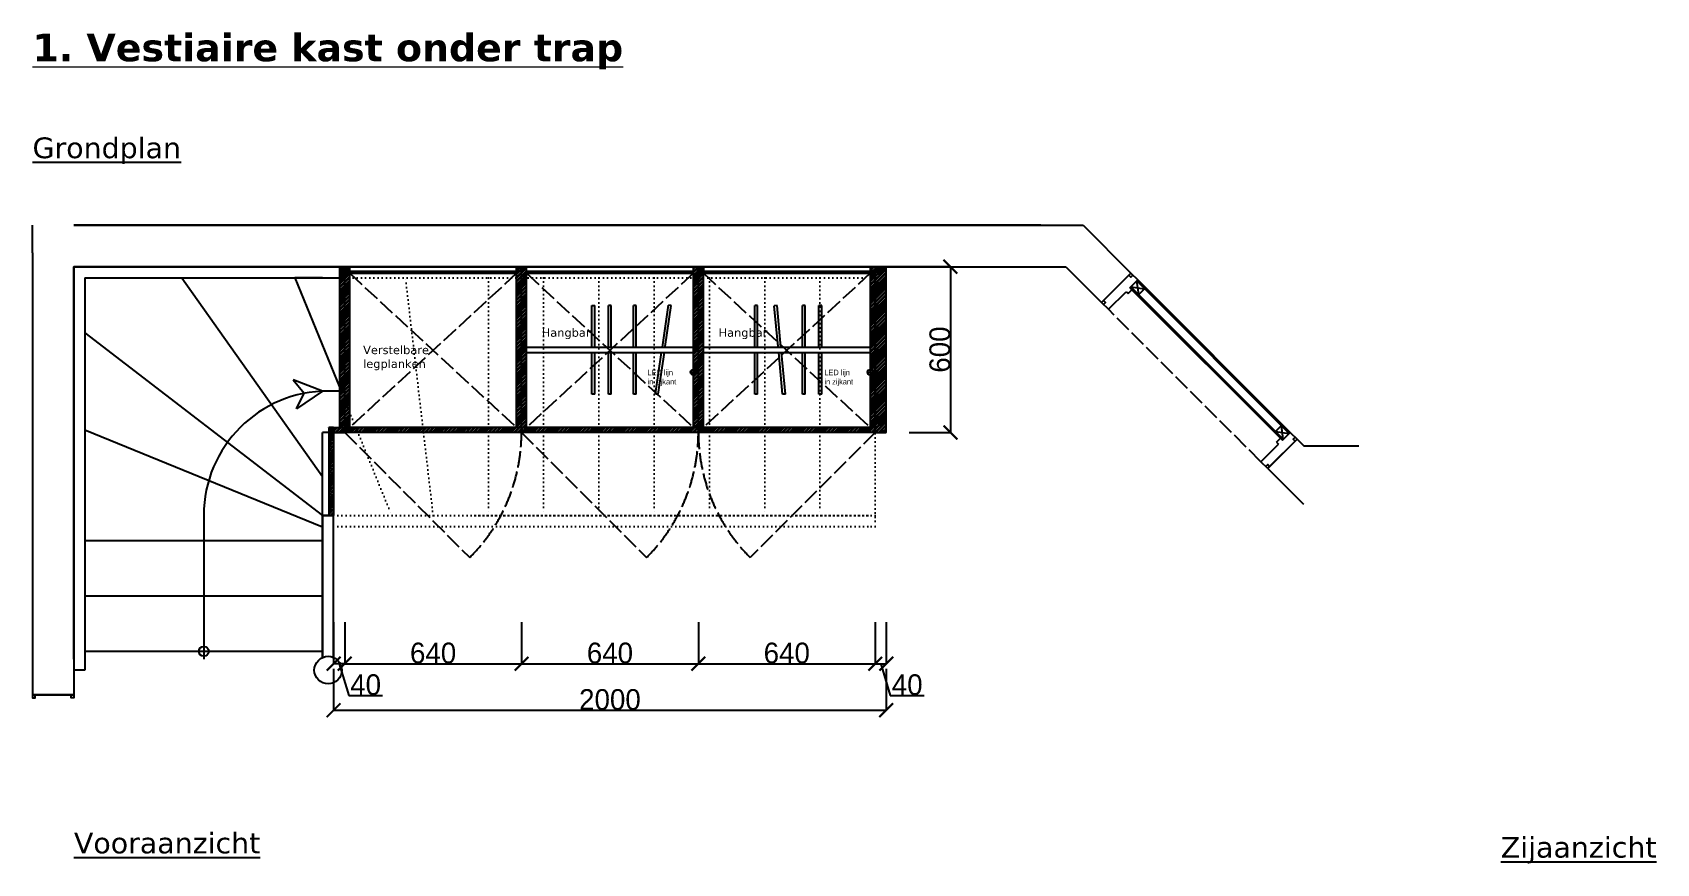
# Model space of a CAD drawing. Header units: millimetres. Extents: x -153917 to -31303, y -39726 to 31262.
# Drawn here: x -85026 to -79148, y -17965 to -14958 of the extents above; entities that cross this region are included whole.
import ezdxf

# ---------------------------------------------------------------- set-up
doc = ezdxf.new("R2010")
doc.units = ezdxf.units.MM
doc.header["$LTSCALE"] = 5
doc.linetypes.add('ACAD_ISO02W100', pattern=[15, 12, -3])
doc.linetypes.add('ACAD_ISO07W100', pattern=[3, 0, -3])
for name, color, linetype in [('Bemating', 1, 'Continuous'), ('Deuren', 8, 'Continuous'), ('invulling muren', 252, 'Continuous'), ('Meubel', 8, 'Continuous'), ('Meubels', 8, 'Continuous'), ('muren', 7, 'Continuous'), ('Tekst', 7, 'Continuous'), ('trap', 8, 'Continuous'), ('Verlichting', 1, 'Continuous')]:
    doc.layers.add(name, color=color, linetype=linetype)
doc.layers.add('Nummering schrijnwerkerij', color=80, linetype='Continuous', lineweight=0)
doc.styles.add('Geneva', font='')
doc.styles.get('Geneva').set_extended_font_data('Geneva')
doc.dimstyles.new('ISO-25', dxfattribs={"dimtxt": 100, "dimasz": 25, "dimexe": 1.25, "dimexo": 0.625, "dimtad": 1, "dimtxsty": 'Standard', "dimblk": 'ARCHTICK', "dimcen": 2.5, "dimse1": 1, "dimse2": 1, "dimadec": 0, "dimazin": 0, "dimtfac": 1, "dimtmove": 0, "dimatfit": 3, "dimfxl": 1, "dimarcsym": 0})

# ---------------------------------------------------------------- blocks, each defined once
blk = doc.blocks.new('_ArchTick')
at = {"color": 0, "linetype": 'ByBlock', "const_width": 0.15}
blk.add_lwpolyline([(-0.5, -0.5), (0.5, 0.5)], dxfattribs=at)
blk = doc.blocks.new('*D658')
at = {"layer": 'Bemating', "color": 0, "lineweight": -2, "transparency": 16777216}
for p, q in [((-81853.4, -15805.6), (-81702.1, -15805.6)), ((-81703.4, -15805.6), (-81703.4, -16405.6)), ((-81853.4, -16405.6), (-81702.1, -16405.6))]:
    blk.add_line(p, q, dxfattribs=at)
at = {"layer": 'Defpoints', "color": 0, "transparency": 16777216}
for p in [(-82068.3, -15805.6), (-82068.3, -16405.6), (-81703.4, -16405.6)]:
    blk.add_point(p, dxfattribs=at)
at = {"layer": 'Bemating', "color": 0, "lineweight": -2, "transparency": 16777216, "xscale": 50, "yscale": 50, "zscale": 50}
for p, rotation in [((-81703.4, -15805.6), 90), ((-81703.4, -16405.6), 270)]:
    blk.add_blockref('_ArchTick', p, dxfattribs=dict(at, rotation=rotation))
at = {"layer": 'Bemating', "color": 0, "transparency": 16777216, "insert": (-81741.5, -16105.6), "char_height": 75, "attachment_point": 5, "rotation": 90, "style": 'Geneva'}
blk.add_mtext('600', dxfattribs=at)
blk = doc.blocks.new('*D659')
at = {"layer": 'Bemating', "color": 0, "lineweight": -2, "transparency": 16777216}
for p, q in [((-83935.8, -17260.6), (-83935.8, -17411.8)), ((-81935.8, -17260.6), (-81935.8, -17411.8)), ((-83935.8, -17410.6), (-81935.8, -17410.6))]:
    blk.add_line(p, q, dxfattribs=at)
at = {"layer": 'Defpoints', "color": 0, "transparency": 16777216}
for p in [(-83935.8, -16405.6), (-81935.8, -16405.6), (-81935.8, -17410.6)]:
    blk.add_point(p, dxfattribs=at)
at = {"layer": 'Bemating', "color": 0, "lineweight": -2, "transparency": 16777216, "xscale": 50, "yscale": 50, "zscale": 50, "rotation": 180}
blk.add_blockref('_ArchTick', (-83935.8, -17410.6), dxfattribs=at)
at = {"layer": 'Bemating', "color": 0, "lineweight": -2, "transparency": 16777216, "xscale": 50, "yscale": 50, "zscale": 50}
blk.add_blockref('_ArchTick', (-81935.8, -17410.6), dxfattribs=at)
at = {"layer": 'Bemating', "color": 0, "transparency": 16777216, "insert": (-82935.8, -17372.5), "char_height": 75, "attachment_point": 5, "style": 'Geneva'}
blk.add_mtext('2000', dxfattribs=at)
blk = doc.blocks.new('*D660')
at = {"layer": 'Bemating', "color": 0, "lineweight": -2, "transparency": 16777216}
for p, q in [((-83895.8, -17092.3), (-83895.8, -17243.5)), ((-83255.8, -17092.3), (-83255.8, -17243.5)), ((-83895.8, -17242.3), (-83255.8, -17242.3))]:
    blk.add_line(p, q, dxfattribs=at)
at = {"layer": 'Defpoints', "color": 0, "transparency": 16777216}
for p in [(-83895.8, -16405.6), (-83255.8, -16405.6), (-83255.8, -17242.3)]:
    blk.add_point(p, dxfattribs=at)
at = {"layer": 'Bemating', "color": 0, "lineweight": -2, "transparency": 16777216, "xscale": 50, "yscale": 50, "zscale": 50, "rotation": 180}
blk.add_blockref('_ArchTick', (-83895.8, -17242.3), dxfattribs=at)
at = {"layer": 'Bemating', "color": 0, "lineweight": -2, "transparency": 16777216, "xscale": 50, "yscale": 50, "zscale": 50}
blk.add_blockref('_ArchTick', (-83255.8, -17242.3), dxfattribs=at)
at = {"layer": 'Bemating', "color": 0, "transparency": 16777216, "insert": (-83575.8, -17204.1), "char_height": 75, "attachment_point": 5, "style": 'Geneva'}
blk.add_mtext('640', dxfattribs=at)
blk = doc.blocks.new('*D661')
at = {"layer": 'Bemating', "color": 0, "lineweight": -2, "transparency": 16777216}
for p, q in [((-83255.8, -17092.3), (-83255.8, -17243.5)), ((-82615.8, -17092.3), (-82615.8, -17243.5)), ((-83255.8, -17242.3), (-82615.8, -17242.3))]:
    blk.add_line(p, q, dxfattribs=at)
at = {"layer": 'Defpoints', "color": 0, "transparency": 16777216}
for p in [(-83255.8, -16405.6), (-82615.8, -16405.6), (-82615.8, -17242.3)]:
    blk.add_point(p, dxfattribs=at)
at = {"layer": 'Bemating', "color": 0, "lineweight": -2, "transparency": 16777216, "xscale": 50, "yscale": 50, "zscale": 50, "rotation": 180}
blk.add_blockref('_ArchTick', (-83255.8, -17242.3), dxfattribs=at)
at = {"layer": 'Bemating', "color": 0, "lineweight": -2, "transparency": 16777216, "xscale": 50, "yscale": 50, "zscale": 50}
blk.add_blockref('_ArchTick', (-82615.8, -17242.3), dxfattribs=at)
at = {"layer": 'Bemating', "color": 0, "transparency": 16777216, "insert": (-82935.8, -17204.1), "char_height": 75, "attachment_point": 5, "style": 'Geneva'}
blk.add_mtext('640', dxfattribs=at)
blk = doc.blocks.new('*D662')
at = {"layer": 'Bemating', "color": 0, "lineweight": -2, "transparency": 16777216}
for p, q in [((-82615.8, -17092.3), (-82615.8, -17243.5)), ((-81975.8, -17092.3), (-81975.8, -17243.5)), ((-82615.8, -17242.3), (-81975.8, -17242.3))]:
    blk.add_line(p, q, dxfattribs=at)
at = {"layer": 'Defpoints', "color": 0, "transparency": 16777216}
for p in [(-82615.8, -16405.6), (-81975.8, -16405.6), (-81975.8, -17242.3)]:
    blk.add_point(p, dxfattribs=at)
at = {"layer": 'Bemating', "color": 0, "lineweight": -2, "transparency": 16777216, "xscale": 50, "yscale": 50, "zscale": 50, "rotation": 180}
blk.add_blockref('_ArchTick', (-82615.8, -17242.3), dxfattribs=at)
at = {"layer": 'Bemating', "color": 0, "lineweight": -2, "transparency": 16777216, "xscale": 50, "yscale": 50, "zscale": 50}
blk.add_blockref('_ArchTick', (-81975.8, -17242.3), dxfattribs=at)
at = {"layer": 'Bemating', "color": 0, "transparency": 16777216, "insert": (-82295.8, -17204.1), "char_height": 75, "attachment_point": 5, "style": 'Geneva'}
blk.add_mtext('640', dxfattribs=at)
blk = doc.blocks.new('*D663')
at = {"layer": 'Bemating', "color": 0, "lineweight": -2, "transparency": 16777216}
for p, q in [((-81975.8, -17092.3), (-81975.8, -17243.5)), ((-81935.8, -17092.3), (-81935.8, -17243.5)), ((-81975.8, -17242.3), (-81935.8, -17242.3)), ((-81955.8, -17242.3), (-81921.4, -17357)), ((-81921.4, -17357), (-81798.7, -17357))]:
    blk.add_line(p, q, dxfattribs=at)
at = {"layer": 'Defpoints', "color": 0, "transparency": 16777216}
for p in [(-81975.8, -16405.6), (-81935.8, -16405.6), (-81935.8, -17242.3)]:
    blk.add_point(p, dxfattribs=at)
at = {"layer": 'Bemating', "color": 0, "lineweight": -2, "transparency": 16777216, "xscale": 50, "yscale": 50, "zscale": 50, "rotation": 180}
blk.add_blockref('_ArchTick', (-81975.8, -17242.3), dxfattribs=at)
at = {"layer": 'Bemating', "color": 0, "lineweight": -2, "transparency": 16777216, "xscale": 50, "yscale": 50, "zscale": 50}
blk.add_blockref('_ArchTick', (-81935.8, -17242.3), dxfattribs=at)
at = {"layer": 'Bemating', "color": 0, "transparency": 16777216, "insert": (-81860, -17318.8), "char_height": 75, "attachment_point": 5, "style": 'Geneva'}
blk.add_mtext('40', dxfattribs=at)
blk = doc.blocks.new('*D664')
at = {"layer": 'Bemating', "color": 0, "lineweight": -2, "transparency": 16777216}
for p, q in [((-83935.8, -17092.3), (-83935.8, -17243.5)), ((-83895.8, -17092.3), (-83895.8, -17243.5)), ((-83895.8, -17242.3), (-83935.8, -17242.3)), ((-83915.8, -17242.3), (-83881.4, -17357)), ((-83881.4, -17357), (-83758.7, -17357))]:
    blk.add_line(p, q, dxfattribs=at)
at = {"layer": 'Defpoints', "color": 0, "transparency": 16777216}
for p in [(-83935.8, -16405.6), (-83895.8, -16405.6), (-83935.8, -17242.3)]:
    blk.add_point(p, dxfattribs=at)
at = {"layer": 'Bemating', "color": 0, "lineweight": -2, "transparency": 16777216, "xscale": 50, "yscale": 50, "zscale": 50, "rotation": 180}
blk.add_blockref('_ArchTick', (-83935.8, -17242.3), dxfattribs=at)
at = {"layer": 'Bemating', "color": 0, "lineweight": -2, "transparency": 16777216, "xscale": 50, "yscale": 50, "zscale": 50}
blk.add_blockref('_ArchTick', (-83895.8, -17242.3), dxfattribs=at)
at = {"layer": 'Bemating', "color": 0, "transparency": 16777216, "insert": (-83820, -17318.8), "char_height": 75, "attachment_point": 5, "style": 'Geneva'}
blk.add_mtext('40', dxfattribs=at)

msp = doc.modelspace()

# ---------------------------------------------------------------- hatches: boundary and pattern name
at = {"layer": 'invulling muren', "transparency": 33554687}
h = msp.add_hatch(dxfattribs=at)
h.set_pattern_fill('ANSI32', color=256)
h.set_pattern_definition([(45, (-2247.531, 3e-11), (-6.7351921, 6.7351921), []), (45, (-2243.041, 3e-11), (-6.7351921, 6.7351921), [])])
h.paths.add_polyline_path([(-83935.761, -16405.61), (-83953.761, -16387.61), (-83953.761, -16705.61), (-83935.761, -16705.61)])
h.paths.add_polyline_path([(-83895.761, -16387.61), (-83935.761, -16387.61), (-83953.761, -16387.61), (-83935.761, -16405.61), (-83895.761, -16405.61)])
h.paths.add_polyline_path([(-83895.761, -15805.61), (-83913.761, -15805.61), (-83913.761, -16387.61), (-83895.761, -16387.61)])
h.paths.add_polyline_path([(-83877.761, -15845.61), (-83895.761, -15845.61), (-83895.761, -16287.896), (-83877.761, -16332.124)])
h.paths.add_polyline_path([(-83895.761, -16287.896), (-83895.761, -16387.61), (-83877.761, -16387.61), (-83877.761, -16332.124)])
h.paths.add_polyline_path([(-83877.761, -15805.61), (-83895.761, -15805.61), (-83895.761, -15845.61), (-83877.761, -15845.61)])
h.paths.add_polyline_path([(-83855.179, -16387.61), (-83895.761, -16387.61), (-83895.761, -16405.61), (-83847.854, -16405.61)])
h.paths.add_polyline_path([(-83612.737, -16387.61), (-83855.179, -16387.61), (-83847.854, -16405.61), (-83610.644, -16405.61)])
h.paths.add_polyline_path([(-83375.761, -16387.61), (-83612.737, -16387.61), (-83610.644, -16405.61), (-83375.761, -16405.61)])
h.paths.add_polyline_path([(-83255.761, -16387.61), (-83375.761, -16387.61), (-83375.761, -16405.61), (-83255.761, -16405.61)])
h.paths.add_polyline_path([(-83255.761, -15845.61), (-83273.761, -15845.61), (-83273.761, -16387.61), (-83255.761, -16387.61)])
h.paths.add_polyline_path([(-83255.761, -15805.61), (-83273.761, -15805.61), (-83273.761, -15845.61), (-83255.761, -15845.61)])
h.paths.add_polyline_path([(-83237.761, -15805.61), (-83255.761, -15805.61), (-83255.761, -15845.61), (-83237.761, -15845.61)])
h.paths.add_polyline_path([(-83237.761, -15845.61), (-83255.761, -15845.61), (-83255.761, -16387.61), (-83237.761, -16387.61)])
h.paths.add_polyline_path([(-83273.761, -15821.61), (-83877.761, -15821.61), (-83877.761, -15829.61), (-83273.761, -15829.61)])
h.paths.add_polyline_path([(-82633.761, -15821.61), (-83237.761, -15821.61), (-83237.761, -15829.61), (-82633.761, -15829.61)])
h.paths.add_polyline_path([(-83175.761, -16387.61), (-83255.761, -16387.61), (-83255.761, -16405.61), (-83175.761, -16405.61)])
h.paths.add_polyline_path([(-82975.761, -16387.61), (-83175.761, -16387.61), (-83175.761, -16405.61), (-82975.761, -16405.61)])
h.paths.add_polyline_path([(-82775.761, -16387.61), (-82975.761, -16387.61), (-82975.761, -16405.61), (-82775.761, -16405.61)])
h.paths.add_polyline_path([(-82615.761, -16387.61), (-82775.761, -16387.61), (-82775.761, -16405.61), (-82615.761, -16405.61)])
h.paths.add_polyline_path([(-82615.761, -15845.61), (-82633.761, -15845.61), (-82633.761, -16387.61), (-82615.761, -16387.61)])
h.paths.add_polyline_path([(-82615.761, -15805.61), (-82633.761, -15805.61), (-82633.761, -15845.61), (-82615.761, -15845.61)])
h.paths.add_polyline_path([(-82597.761, -15805.61), (-82615.761, -15805.61), (-82615.761, -15845.61), (-82597.761, -15845.61)])
h.paths.add_polyline_path([(-82597.761, -15845.61), (-82615.761, -15845.61), (-82615.761, -16387.61), (-82597.761, -16387.61)])
h.paths.add_polyline_path([(-82575.761, -16387.61), (-82615.761, -16387.61), (-82615.761, -16405.61), (-82575.761, -16405.61)])
h.paths.add_polyline_path([(-82375.761, -16387.61), (-82575.761, -16387.61), (-82575.761, -16405.61), (-82375.761, -16405.61)])
h.paths.add_polyline_path([(-82175.761, -16387.61), (-82375.761, -16387.61), (-82375.761, -16405.61), (-82175.761, -16405.61)])
h.paths.add_polyline_path([(-81975.761, -16387.61), (-82175.761, -16387.61), (-82175.761, -16405.61), (-81975.761, -16405.61)])
h.paths.add_polyline_path([(-81993.761, -15821.61), (-82597.761, -15821.61), (-82597.761, -15829.61), (-81993.761, -15829.61)])
h.paths.add_polyline_path([(-81975.761, -15805.61), (-81993.761, -15805.61), (-81993.761, -16387.61), (-81975.761, -16387.61), (-81975.761, -16365.61)])
h.paths.add_polyline_path([(-81935.761, -15805.61), (-81975.761, -15805.61), (-81975.761, -16365.61), (-81975.761, -16405.61), (-81935.761, -16405.61)])

# ---------------------------------------------------------------- linework, layer by layer
at = {"layer": 'Deuren'}
for p, q in [((-81149.21, -15928.019), (-81050.215, -15829.024)), ((-81053.751, -15882.057), (-81025.466, -15853.772)), ((-81050.215, -15829.024), (-81025.466, -15853.772)), ((-81029.002, -15857.308), (-80477.459, -16408.851)), ((-81021.931, -15906.805), (-81029.002, -15857.308)), ((-81025.466, -15853.772), (-80473.923, -16405.316)), ((-81131.532, -15959.838), (-81067.893, -15896.199)), ((-81067.893, -15896.199), (-81060.822, -15903.27)), ((-81060.822, -15903.27), (-81046.68, -15889.128)), ((-81053.751, -15882.057), (-80502.207, -16433.6)), ((-81050.215, -15878.521), (-80498.672, -16430.064)), ((-81050.215, -15878.521), (-81000.718, -15885.592)), ((-81021.931, -15906.805), (-81000.718, -15885.592)), ((-81156.281, -15935.09), (-81131.532, -15959.838)), ((-80526.956, -16401.78), (-80505.743, -16380.567)), ((-80498.672, -16430.064), (-80505.743, -16380.567)), ((-80579.989, -16511.382), (-80516.349, -16447.742)), ((-80548.169, -16529.059), (-80449.174, -16430.064)), ((-80526.956, -16401.78), (-80477.459, -16408.851)), ((-80523.421, -16440.671), (-80509.278, -16426.529)), ((-80523.421, -16440.671), (-80516.349, -16447.742)), ((-80502.207, -16433.6), (-80473.923, -16405.316)), ((-80473.923, -16405.316), (-80449.174, -16430.064)), ((-80555.24, -16536.13), (-80579.989, -16511.382)), ((-84885.761, -17355.61), (-85025.761, -17355.61))]:
    msp.add_line(p, q, dxfattribs=at)
at = {"layer": 'Deuren', "linetype": 'ACAD_ISO02W100'}
msp.add_line((-80579.989, -16511.382), (-81131.532, -15959.838), dxfattribs=at)
at = {"layer": 'Deuren'}
for points in [[(-81050.215, -15829.024), (-81043.144, -15836.095), (-81050.215, -15843.166), (-81057.286, -15836.095)], [(-81156.281, -15935.09), (-81149.21, -15942.161), (-81142.139, -15935.09), (-81149.21, -15928.019)], [(-80449.174, -16430.064), (-80456.245, -16422.993), (-80463.316, -16430.064), (-80456.245, -16437.136)], [(-80555.24, -16536.13), (-80562.311, -16529.059), (-80555.24, -16521.988), (-80548.169, -16529.059)], [(-85025.761, -17355.61), (-85025.761, -17365.61), (-85015.761, -17365.61), (-85015.761, -17355.61)], [(-84875.761, -17355.61), (-84875.761, -17365.61), (-84885.761, -17365.61), (-84885.761, -17355.61)]]:
    msp.add_lwpolyline(points, close=True, dxfattribs=at)
at = {"layer": 'Meubel'}
for p, q in [((-83913.761, -16387.61), (-83913.761, -15805.61)), ((-83895.761, -16405.61), (-83895.761, -15805.61)), ((-83877.761, -16387.61), (-83877.761, -15805.61)), ((-83273.761, -16387.61), (-83273.761, -15805.61)), ((-83255.761, -16405.61), (-83255.761, -15805.61)), ((-83237.761, -16387.61), (-83237.761, -15805.61)), ((-82633.761, -16387.61), (-82633.761, -15805.61)), ((-82615.761, -16405.61), (-82615.761, -15805.61)), ((-82597.761, -16387.61), (-82597.761, -15805.61)), ((-82597.761, -15805.61), (-82597.761, -15829.61)), ((-81993.761, -15805.61), (-81993.761, -16387.61)), ((-81975.761, -15805.61), (-81975.761, -16405.61)), ((-81975.761, -15805.61), (-81975.761, -16405.61)), ((-81975.761, -15805.61), (-81975.761, -15845.61)), ((-81935.761, -16405.61), (-81935.761, -15805.61)), ((-83877.761, -15821.61), (-83273.761, -15821.61)), ((-83877.761, -15829.61), (-83273.761, -15829.61)), ((-83237.761, -15821.61), (-82633.761, -15821.61)), ((-83237.761, -15829.61), (-82633.761, -15829.61)), ((-83037.673, -15829.61), (-82633.761, -15829.61)), ((-83035.869, -15821.61), (-82633.761, -15821.61)), ((-82597.761, -15821.61), (-81993.761, -15821.61)), ((-82597.761, -15829.61), (-81993.761, -15829.61)), ((-81975.761, -16365.61), (-81975.761, -15845.61)), ((-83935.761, -16387.61), (-83953.761, -16387.61)), ((-83953.761, -16387.61), (-83953.761, -16705.61)), ((-83953.761, -16387.61), (-83935.761, -16405.61)), ((-83935.761, -16387.61), (-83895.761, -16387.61)), ((-81975.761, -16387.61), (-83895.761, -16387.61)), ((-83255.761, -16387.61), (-83255.761, -16405.61)), ((-81975.761, -16405.61), (-81975.761, -16365.61)), ((-83975.761, -16705.61), (-83975.761, -16405.61)), ((-83953.761, -16405.61), (-83975.761, -16405.61)), ((-83255.761, -16405.61), (-83935.761, -16405.61)), ((-83935.761, -16405.61), (-83935.761, -16705.61)), ((-83935.761, -16405.61), (-83895.761, -16405.61)), ((-81975.761, -16405.61), (-83375.761, -16405.61)), ((-81975.761, -16405.61), (-81935.761, -16405.61))]:
    msp.add_line(p, q, dxfattribs=at)
at = {"layer": 'Meubel', "linetype": 'ACAD_ISO02W100'}
for p, q in [((-83877.761, -15829.61), (-83273.761, -16387.61)), ((-83273.761, -15829.61), (-83877.761, -16387.61)), ((-83237.761, -15829.61), (-82633.761, -16387.61)), ((-82633.761, -15829.61), (-83237.761, -16387.61)), ((-82597.761, -15829.61), (-81993.761, -16387.61)), ((-81993.761, -15829.61), (-82597.761, -16387.61))]:
    msp.add_line(p, q, dxfattribs=at)
at = {"layer": 'Meubel', "color": 2, "linetype": 'ACAD_ISO02W100'}
for p, q in [((-83895.761, -16405.61), (-83443.212, -16858.158)), ((-83255.761, -16405.61), (-82803.212, -16858.158)), ((-81975.761, -16405.61), (-82428.309, -16858.158))]:
    msp.add_line(p, q, dxfattribs=at)
for centre, start, end in [((-83895.761, -16405.61), 315, 0), ((-83255.761, -16405.61), 315, 0), ((-81975.761, -16405.61), 180, 225)]:
    msp.add_arc(centre, 640, start, end, dxfattribs=at)
at = {"layer": 'Meubels'}
for p, q in [((-83001.017, -15946.61), (-82991.017, -15946.61)), ((-83001.017, -16096.61), (-83001.017, -15946.61)), ((-82991.017, -16096.61), (-82991.017, -15946.61)), ((-82931.017, -15946.61), (-82941.017, -15946.61)), ((-82941.017, -16096.61), (-82941.017, -15946.61)), ((-82931.017, -16096.61), (-82931.017, -15946.61)), ((-82841.017, -15946.61), (-82851.017, -15946.61)), ((-82851.017, -16095.523), (-82851.017, -15946.61)), ((-82841.017, -16096.61), (-82841.017, -15946.61)), ((-82746.099, -16096.61), (-82723.936, -15945.162)), ((-82735.669, -16094.397), (-82714.041, -15946.61)), ((-82714.041, -15946.61), (-82723.936, -15945.162)), ((-82401.624, -15946.61), (-82411.624, -15946.61)), ((-82411.624, -16096.397), (-82411.624, -15946.61)), ((-82401.624, -16095.523), (-82401.624, -15946.61)), ((-82330.943, -15946.61), (-82340.9, -15947.541)), ((-82327.152, -16094.548), (-82340.9, -15947.541)), ((-82316.935, -16096.403), (-82330.943, -15946.61)), ((-82229.297, -15946.61), (-82239.297, -15946.61)), ((-82239.297, -16097.271), (-82239.297, -15946.61)), ((-82229.297, -16095.523), (-82229.297, -15946.61)), ((-82179.297, -16096.397), (-82179.297, -15946.61)), ((-82169.297, -15946.61), (-82179.297, -15946.61)), ((-82169.297, -16095.523), (-82169.297, -15946.61)), ((-83237.761, -16096.61), (-83193.761, -16096.61)), ((-83197.761, -16096.61), (-82633.761, -16096.61)), ((-82597.761, -16096.61), (-81993.761, -16096.61)), ((-83237.761, -16116.61), (-83193.761, -16116.61)), ((-83197.761, -16116.61), (-82633.761, -16116.61)), ((-83001.017, -16266.61), (-83001.017, -16116.61)), ((-82991.017, -16266.61), (-82991.017, -16116.61)), ((-82941.017, -16266.61), (-82941.017, -16116.61)), ((-82931.017, -16266.61), (-82931.017, -16116.61)), ((-82851.017, -16266.61), (-82851.017, -16116.61)), ((-82841.017, -16266.61), (-82841.017, -16116.61)), ((-82770.766, -16265.162), (-82749.026, -16116.61)), ((-82760.871, -16266.61), (-82738.92, -16116.61)), ((-82597.761, -16116.61), (-81993.761, -16116.61)), ((-82411.624, -16266.61), (-82411.624, -16116.61)), ((-82401.624, -16266.61), (-82401.624, -16116.61)), ((-82310.974, -16267.541), (-82325.089, -16116.61)), ((-82301.017, -16266.61), (-82315.045, -16116.61)), ((-82239.297, -16266.61), (-82239.297, -16116.61)), ((-82229.297, -16266.61), (-82229.297, -16116.61)), ((-82179.297, -16266.61), (-82179.297, -16116.61)), ((-82169.297, -16266.61), (-82169.297, -16116.61)), ((-82991.017, -16266.61), (-83001.017, -16266.61)), ((-82931.017, -16266.61), (-82941.017, -16266.61)), ((-82841.017, -16266.61), (-82851.017, -16266.61)), ((-82770.766, -16265.162), (-82760.871, -16266.61)), ((-82401.624, -16266.61), (-82411.624, -16266.61)), ((-82301.017, -16266.61), (-82310.974, -16267.541)), ((-82229.297, -16266.61), (-82239.297, -16266.61)), ((-82169.297, -16266.61), (-82179.297, -16266.61))]:
    msp.add_line(p, q, dxfattribs=at)
at = {"layer": 'muren'}
for p, q in [((-85025.761, -15755.61), (-85025.761, -15655.61)), ((-81375.761, -15655.61), (-84875.761, -15655.61)), ((-84875.761, -15655.61), (-81223.629, -15655.61)), ((-81223.629, -15655.61), (-81050.215, -15829.024)), ((-85025.761, -15755.61), (-85025.761, -17355.61)), ((-84875.761, -15805.61), (-84875.761, -17225.61)), ((-81708.761, -15805.61), (-84875.761, -15805.61)), ((-84875.761, -15805.61), (-81375.761, -15805.61)), ((-84875.761, -15805.61), (-84875.761, -17355.61)), ((-84875.761, -15805.61), (-84516.402, -15805.61)), ((-84875.761, -15805.61), (-81285.761, -15805.61)), ((-81285.761, -15805.61), (-81156.281, -15935.09)), ((-81156.281, -15935.09), (-81050.215, -15829.024)), ((-81050.215, -15829.024), (-81156.281, -15935.09)), ((-81050.215, -15829.024), (-81149.21, -15928.019)), ((-81149.21, -15928.019), (-81050.215, -15829.024)), ((-81149.21, -15928.019), (-81050.215, -15829.024)), ((-80555.24, -16536.13), (-80449.174, -16430.064)), ((-80449.174, -16430.064), (-80555.24, -16536.13)), ((-80449.174, -16430.064), (-80548.169, -16529.059)), ((-80548.169, -16529.059), (-80449.174, -16430.064)), ((-80548.169, -16529.059), (-80449.174, -16430.064)), ((-80449.174, -16430.064), (-80423.629, -16455.61)), ((-80225.761, -16455.61), (-80423.629, -16455.61)), ((-80555.24, -16536.13), (-80425.761, -16665.61)), ((-84875.761, -17355.61), (-85025.761, -17355.61)), ((-84875.761, -17355.61), (-85025.761, -17355.61)), ((-85025.761, -17355.61), (-84875.761, -17355.61)), ((-85025.761, -17355.61), (-84885.761, -17355.61)), ((-84885.761, -17355.61), (-85025.761, -17355.61)), ((-84885.761, -17355.61), (-85025.761, -17355.61))]:
    msp.add_line(p, q, dxfattribs=at)
at = {"layer": 'trap', "linetype": 'ACAD_ISO07W100'}
for p, q in [((-81975.761, -15805.61), (-81975.761, -16745.61)), ((-83895.761, -15845.61), (-81993.761, -15845.61)), ((-83575.761, -16705.61), (-83675.761, -15845.61)), ((-83375.761, -15845.61), (-83375.761, -16705.61)), ((-83175.761, -15845.61), (-83175.761, -16705.61)), ((-82975.761, -15845.61), (-82975.761, -16705.61)), ((-82775.761, -15845.61), (-82775.761, -16705.61)), ((-82575.761, -15845.61), (-82575.761, -16705.61)), ((-82375.761, -15845.61), (-82375.761, -16705.61)), ((-82175.761, -15845.61), (-82175.761, -16705.61)), ((-81975.761, -16705.61), (-83443.961, -16705.61)), ((-81975.761, -16745.61), (-82015.761, -16745.61))]:
    msp.add_line(p, q, dxfattribs=at)
at = {"layer": 'trap'}
for p, q in [((-84835.761, -15845.61), (-84835.761, -16045.61)), ((-84835.761, -15845.61), (-83913.761, -15845.61)), ((-84585.761, -15845.61), (-84485.761, -15845.61)), ((-84485.761, -15845.61), (-83975.761, -16564.626)), ((-83975.761, -15845.61), (-84075.761, -15845.61)), ((-84835.761, -16045.61), (-83975.761, -16705.61)), ((-84835.761, -16045.61), (-84835.761, -17265.61)), ((-83975.761, -16255.61), (-84082.69, -16215.249)), ((-84082.69, -16215.249), (-84041.867, -16263.331)), ((-83975.761, -16255.61), (-84070.511, -16319.527)), ((-84070.511, -16319.527), (-84041.867, -16263.331)), ((-83913.761, -16255.61), (-83975.761, -16255.61)), ((-84835.761, -16395.61), (-83975.761, -16747.66)), ((-84405.761, -16705.61), (-84405.761, -17225.61)), ((-83975.761, -16705.61), (-83975.761, -17219.784)), ((-83935.761, -16705.61), (-83975.761, -16705.61)), ((-83975.761, -16747.66), (-83975.761, -16847.66)), ((-83975.761, -16797.66), (-84835.761, -16797.66)), ((-83975.761, -16997.66), (-84835.761, -16997.66)), ((-83975.761, -17197.66), (-84835.761, -17197.66)), ((-84835.761, -17265.61), (-84875.761, -17265.61))]:
    msp.add_line(p, q, dxfattribs=at)
for points in [[(-84875.761, -17225.61), (-84875.761, -15805.61), (-81975.761, -15805.61)], [(-84075.761, -15845.61), (-83913.761, -16243.667)], [(-83975.761, -17219.784), (-83975.761, -16705.61), (-83935.761, -16705.61)], [(-83935.761, -17219.784), (-83935.761, -16705.61)]]:
    msp.add_lwpolyline(points, dxfattribs=at)
at = {"layer": 'trap', "linetype": 'ACAD_ISO07W100'}
for points in [[(-83895.761, -16287.896), (-83725.761, -16705.61)], [(-83935.761, -16705.61), (-81975.761, -16705.61)], [(-83935.761, -16745.61), (-81975.761, -16745.61)]]:
    msp.add_lwpolyline(points, dxfattribs=at)
at = {"layer": 'trap'}
for centre, radius in [((-84405.761, -17197.66), 18), ((-83955.761, -17265.61), 50)]:
    msp.add_circle(centre, radius, dxfattribs=at)
msp.add_arc((-83955.761, -16705.61), 450, 90, 180, dxfattribs=at)
at = {"layer": 'Verlichting'}
for p, q in [((-82643.761, -16187.61), (-82623.761, -16187.61)), ((-82633.761, -16177.61), (-82633.761, -16197.61)), ((-82003.761, -16187.61), (-81983.761, -16187.61)), ((-81993.761, -16177.61), (-81993.761, -16197.61))]:
    msp.add_line(p, q, dxfattribs=at)
for centre in [(-82633.761, -16187.61), (-81993.761, -16187.61)]:
    msp.add_circle(centre, 10, dxfattribs=at)

# ---------------------------------------------------------------- texts
at = {"layer": 'Nummering schrijnwerkerij', "insert": (-85025.761, -14962.311), "char_height": 100, "attachment_point": 1}
msp.add_mtext_dynamic_manual_height_columns('{\\fVerdana|b1|i0|c0|p34;\\L1. Vestiaire kast onder trap}', width=8225.00244, gutter_width=12.5, heights=[0], dxfattribs=at)
at = {"layer": 'Tekst', "char_height": 75, "width": 2800, "attachment_point": 1}
for s, insert in [('{\\fVerdana|b0|i0|c0|p34;\\LGrondplan}', (-85025.761, -15337.959)), ('{\\fVerdana|b0|i0|c0|p34;\\LVooraanzicht}', (-84875.761, -17853.698)), ('{\\fVerdana|b0|i0|c0|p34;\\LZijaanzicht}', (-79711.64, -17869.081))]:
    msp.add_mtext(s, dxfattribs=dict(at, insert=insert))
at = {"layer": 'Tekst', "char_height": 30, "attachment_point": 1}
for s, insert in [('{\\fVerdana|b0|i0|c0|p34;Hangbar}', (-83182.685, -16029.181)), ('{\\fVerdana|b0|i0|c0|p34;Hangbar}', (-82542.685, -16029.181)), ('{\\fVerdana|b0|i0|c0|p34;Verstelbare\\Plegplanken}', (-83829.124, -16092.041))]:
    msp.add_mtext_dynamic_manual_height_columns(s, width=513.71165, gutter_width=12.5, heights=[0], dxfattribs=dict(at, insert=insert))
at = {"layer": 'Verlichting', "char_height": 20, "width": 292.14835, "attachment_point": 1}
for insert in [(-82799.781, -16178.384), (-82159.781, -16178.384)]:
    msp.add_mtext('LED lijn\\Pin zijkant', dxfattribs=dict(at, insert=insert))

# ---------------------------------------------------------------- dimensions: what is measured, and where the dimension line sits
at = {"layer": 'Bemating'}
dim = msp.add_linear_dim(base=(-81703.361, -16405.61), p1=(-82068.294, -15805.61), p2=(-82068.294, -16405.61), angle=90, dimstyle='ISO-25', override={"dimtxt": 75, "dimasz": 50, "dimtxsty": 'Geneva', "dimse1": 0, "dimse2": 0, "dimfxl": 150, "dimfxlon": 1}, dxfattribs=at)
dim.commit()
dim.dimension.update_dxf_attribs({"geometry": '*D658', "text_midpoint": (-81741.486, -16105.61)})
for base, p1, p2, override, picture, middle in [((-81935.761, -17410.576), (-83935.761, -16405.61), (-81935.761, -16405.61), {"dimtxt": 75, "dimasz": 50, "dimtxsty": 'Geneva', "dimse1": 0, "dimse2": 0, "dimfxl": 150, "dimfxlon": 1}, '*D659', (-82935.761, -17372.451)), ((-83935.761, -17242.275), (-83895.761, -16405.61), (-83935.761, -16405.61), {"dimtxt": 75, "dimasz": 50, "dimtxsty": 'Geneva', "dimse1": 0, "dimse2": 0, "dimtmove": 1, "dimfxl": 150, "dimfxlon": 1}, '*D664', (-83880.729, -17318.837)), ((-83255.761, -17242.275), (-83895.761, -16405.61), (-83255.761, -16405.61), {"dimtxt": 75, "dimasz": 50, "dimtxsty": 'Geneva', "dimse1": 0, "dimse2": 0, "dimfxl": 150, "dimfxlon": 1}, '*D660', (-83575.761, -17204.15)), ((-82615.761, -17242.275), (-83255.761, -16405.61), (-82615.761, -16405.61), {"dimtxt": 75, "dimasz": 50, "dimtxsty": 'Geneva', "dimse1": 0, "dimse2": 0, "dimtmove": 1, "dimfxl": 150, "dimfxlon": 1}, '*D661', (-82935.761, -17204.15)), ((-81975.761, -17242.275), (-82615.761, -16405.61), (-81975.761, -16405.61), {"dimtxt": 75, "dimasz": 50, "dimtxsty": 'Geneva', "dimse1": 0, "dimse2": 0, "dimtmove": 1, "dimfxl": 150, "dimfxlon": 1}, '*D662', (-82295.761, -17204.15)), ((-81935.761, -17242.275), (-81975.761, -16405.61), (-81935.761, -16405.61), {"dimtxt": 75, "dimasz": 50, "dimtxsty": 'Geneva', "dimse1": 0, "dimse2": 0, "dimtmove": 1, "dimfxl": 150, "dimfxlon": 1}, '*D663', (-81920.729, -17318.837))]:
    dim = msp.add_linear_dim(base=base, p1=p1, p2=p2, dimstyle='ISO-25', override=override, dxfattribs=at)
    dim.commit()
    dim.dimension.update_dxf_attribs({"geometry": picture, "text_midpoint": middle})

doc.saveas('drawing.dxf')
